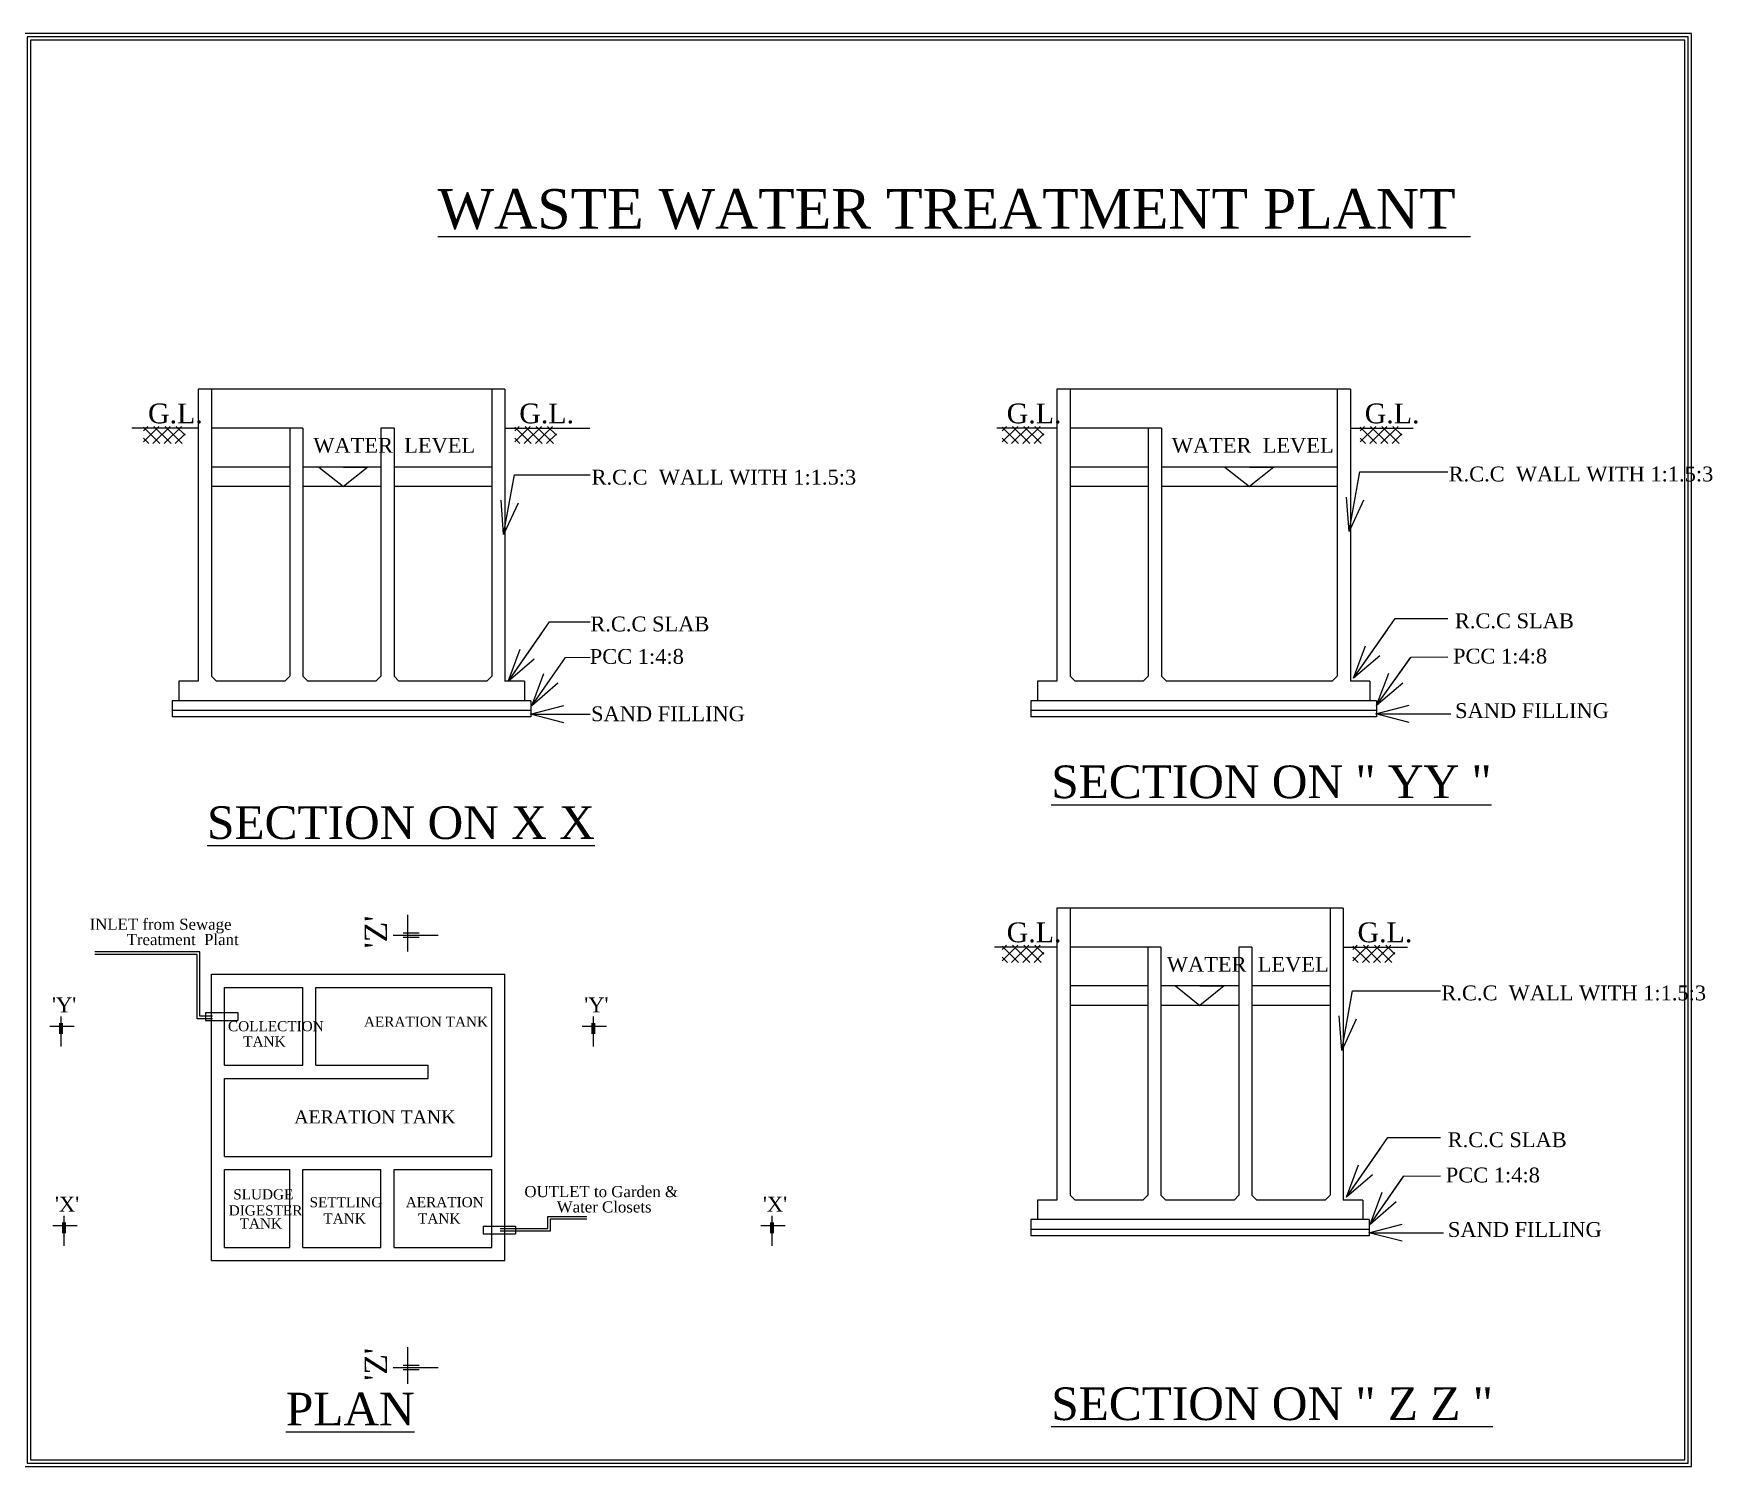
# Model space of a CAD drawing. Header units: metres. Extents: x -121582 to -58867, y 55115 to 110853.
# Drawn here: x -60700.95 to -60672.48, y 55226.81 to 55251.1 of the extents above; entities that cross this region are included whole.
import ezdxf

# ---------------------------------------------------------------- set-up
doc = ezdxf.new("R2010")
doc.units = ezdxf.units.M
doc.layers.add('Layer3', color=156, linetype='Continuous')
doc.layers.add('TEXT', color=111, linetype='Continuous')
doc.styles.add('t12', font='ARIALN.TTF')
doc.styles.add('X', font='times.ttf')
doc.dimstyles.new('d4', dxfattribs={"dimscale": 0, "dimtxt": 9, "dimasz": 4.5, "dimexe": 0.18, "dimexo": 0.0625, "dimgap": 2, "dimtad": 0, "dimlfac": 0.0254, "dimzin": 4, "dimdsep": 46, "dimtxsty": 't12', "dimblk1": 'OBLIQUE', "dimblk2": 'OBLIQUE', "dimsah": 1, "dimcen": 0.09, "dimse1": 1, "dimse2": 1, "dimadec": 0, "dimazin": 0, "dimtfac": 1, "dimtmove": 0, "dimatfit": 3, "dimldrblk": 'OBLIQUE', "dimfxl": 0, "dimtolj": 1, "dimtzin": 0, "dimarcsym": 0})

# ---------------------------------------------------------------- blocks, each defined once
blk = doc.blocks.new('_Oblique')
at = {"color": 0, "linetype": 'ByBlock', "lineweight": -2}
blk.add_line((-0.5, -0.5), (0.5, 0.5), dxfattribs=at)
blk = doc.blocks.new('DGDFG')
h = blk.add_hatch()
h.set_pattern_fill('NET', color=256, scale=15.170242, angle=45, style=0)
h.set_pattern_definition([(45, (267157.1988, 26131.806), (-1.3408726, 1.3408726), []), (135, (267157.1988, 26131.806), (-1.3408726, -1.3408726), [])])
h.paths.add_polyline_path([(267845.15, 26477.6), (267835.15, 26477.6), (267835.15, 26473.47), (267845.15, 26473.47)])
h = blk.add_hatch()
h.set_pattern_fill('NET', color=256, scale=15.170242, angle=45, style=0)
h.set_pattern_definition([(45, (267246.1195, 26131.806), (-1.3408726, 1.3408726), []), (135, (267246.1195, 26131.806), (-1.3408726, -1.3408726), [])])
h.paths.add_polyline_path([(267934.07, 26477.6), (267924.07, 26477.6), (267924.07, 26473.47), (267934.07, 26473.47)])
h = blk.add_hatch()
h.set_pattern_fill('NET', color=256, scale=15.170242, angle=45, style=0)
h.set_pattern_definition([(45, (267362.8823, 26131.806), (-1.3408726, 1.3408726), []), (135, (267362.8823, 26131.806), (-1.3408726, -1.3408726), [])])
h.paths.add_polyline_path([(268050.83, 26477.6), (268040.83, 26477.6), (268040.83, 26473.47), (268050.83, 26473.47)])
h = blk.add_hatch()
h.set_pattern_fill('NET', color=256, scale=15.170242, angle=45, style=0)
h.set_pattern_definition([(45, (267448.6426, 26131.806), (-1.3408726, 1.3408726), []), (135, (267448.6426, 26131.806), (-1.3408726, -1.3408726), [])])
h.paths.add_polyline_path([(268136.59, 26477.6), (268126.59, 26477.6), (268126.59, 26473.47), (268136.59, 26473.47)])
h = blk.add_hatch()
h.set_pattern_fill('NET', color=256, scale=15.170242, angle=45, style=0)
h.set_pattern_definition([(45, (267362.8823, 26007.5382), (-1.3408726, 1.3408726), []), (135, (267362.8823, 26007.5382), (-1.3408726, -1.3408726), [])])
h.paths.add_polyline_path([(268050.83, 26353.33), (268040.83, 26353.33), (268040.83, 26349.2), (268050.83, 26349.2)])
h = blk.add_hatch()
h.set_pattern_fill('NET', color=256, scale=15.170242, angle=45, style=0)
h.set_pattern_definition([(45, (267446.9118, 26007.5382), (-1.3408726, 1.3408726), []), (135, (267446.9118, 26007.5382), (-1.3408726, -1.3408726), [])])
h.paths.add_polyline_path([(268134.86, 26353.33), (268124.86, 26353.33), (268124.86, 26349.2), (268134.86, 26349.2)])
for p, q in [((267848.26, 26486.5), (267848.26, 26416.56)), ((267921.75, 26486.5), (267848.26, 26486.5)), ((267851.43, 26486.5), (267851.43, 26417.74)), ((267918.59, 26486.5), (267918.59, 26417.74)), ((267921.75, 26486.5), (267921.75, 26416.56)), ((268053.95, 26486.5), (268053.95, 26416.56)), ((268124.27, 26486.5), (268053.95, 26486.5)), ((268057.11, 26486.5), (268057.11, 26417.74)), ((268121.11, 26486.5), (268121.11, 26417.74)), ((268124.27, 26486.5), (268124.27, 26416.56)), ((267848.26, 26477.18), (267832.39, 26477.18)), ((267873.35, 26477.18), (267851.43, 26477.18)), ((267870.19, 26477.18), (267870.19, 26417.74)), ((267873.35, 26477.18), (267873.35, 26417.74)), ((267892.02, 26477.18), (267892.02, 26417.74)), ((267895.18, 26477.18), (267892.02, 26477.18)), ((267895.18, 26477.18), (267895.18, 26417.74)), ((267921.75, 26477.18), (267942.07, 26477.18)), ((268053.95, 26477.18), (268039.57, 26477.18)), ((268078.98, 26477.18), (268057.11, 26477.18)), ((268075.82, 26477.18), (268075.82, 26417.74)), ((268078.98, 26477.18), (268078.98, 26417.74)), ((268124.27, 26477.18), (268139.31, 26477.18)), ((267870.19, 26467.85), (267851.43, 26467.85)), ((267892.02, 26467.85), (267873.35, 26467.85)), ((267883.03, 26467.85), (267877.18, 26467.85)), ((267877.18, 26467.85), (267883.03, 26463.19)), ((267883.03, 26467.85), (267888.88, 26467.85)), ((267888.88, 26467.85), (267883.03, 26463.19)), ((267918.59, 26467.85), (267895.18, 26467.85)), ((268075.82, 26467.85), (268057.11, 26467.85)), ((268121.11, 26467.85), (268078.98, 26467.85)), ((268100.05, 26467.85), (268094.19, 26467.85)), ((268094.19, 26467.85), (268100.05, 26463.19)), ((268100.05, 26467.85), (268105.9, 26467.85)), ((268105.9, 26467.85), (268100.05, 26463.19)), ((267870.19, 26463.19), (267851.43, 26463.19)), ((267892.02, 26463.19), (267873.35, 26463.19)), ((267918.59, 26463.19), (267895.18, 26463.19)), ((268075.82, 26463.19), (268057.11, 26463.19)), ((268121.11, 26463.19), (268078.98, 26463.19)), ((267843.6, 26416.56), (267843.6, 26411.89)), ((267848.26, 26416.56), (267843.6, 26416.56)), ((267851.43, 26417.74), (267852.61, 26416.56)), ((267869.01, 26416.56), (267852.61, 26416.56)), ((267870.19, 26417.74), (267869.01, 26416.56)), ((267873.35, 26417.74), (267874.54, 26416.56)), ((267890.83, 26416.56), (267874.54, 26416.56)), ((267892.02, 26417.74), (267890.83, 26416.56)), ((267895.18, 26417.74), (267896.36, 26416.56)), ((267917.4, 26416.56), (267896.36, 26416.56)), ((267918.59, 26417.74), (267917.4, 26416.56)), ((267926.41, 26416.56), (267921.75, 26416.56)), ((267926.41, 26416.56), (267926.41, 26411.89)), ((268049.29, 26416.56), (268049.29, 26411.89)), ((268053.95, 26416.56), (268049.29, 26416.56)), ((268057.11, 26417.74), (268058.29, 26416.56)), ((268074.64, 26416.56), (268058.29, 26416.56)), ((268075.82, 26417.74), (268074.64, 26416.56)), ((268078.98, 26417.74), (268080.17, 26416.56)), ((268119.92, 26416.56), (268080.17, 26416.56)), ((268121.11, 26417.74), (268119.92, 26416.56)), ((268128.93, 26416.56), (268124.27, 26416.56)), ((268128.93, 26416.56), (268128.93, 26411.89)), ((267842.05, 26411.89), (267842.05, 26408.01)), ((267927.96, 26411.89), (267842.05, 26411.89)), ((267927.96, 26411.89), (267927.96, 26408.01)), ((268047.73, 26411.89), (268047.73, 26408.01)), ((268130.49, 26411.89), (268047.73, 26411.89)), ((268130.49, 26411.89), (268130.49, 26408.01)), ((267927.96, 26409.56), (267842.05, 26409.56)), ((267927.96, 26408.01), (267842.05, 26408.01)), ((268130.49, 26409.56), (268047.73, 26409.56)), ((268130.49, 26408.01), (268047.73, 26408.01)), ((267898.51, 26351.82), (267898.51, 26360.59)), ((268053.95, 26362.23), (268053.95, 26292.29)), ((268122.54, 26362.23), (268053.95, 26362.23)), ((268057.11, 26362.23), (268057.11, 26293.47)), ((268119.38, 26362.23), (268119.38, 26293.47)), ((268122.54, 26362.23), (268122.54, 26292.29)), ((267894.96, 26355.78), (267905.74, 26355.78)), ((267897.4, 26356.28), (267901.21, 26356.28)), ((267897.4, 26355.27), (267901.21, 26355.27)), ((268053.95, 26352.91), (268038.98, 26352.91)), ((268078.83, 26352.91), (268057.11, 26352.91)), ((268075.72, 26352.91), (268075.72, 26293.47)), ((268078.83, 26352.91), (268078.83, 26293.47)), ((268097.55, 26352.91), (268097.55, 26293.47)), ((268100.66, 26352.91), (268097.55, 26352.91)), ((268100.66, 26352.91), (268100.66, 26293.47)), ((268122.54, 26352.91), (268137.95, 26352.91)), ((267851.43, 26277.82), (267851.43, 26346.41)), ((267851.43, 26346.41), (267921.75, 26346.41)), ((267921.75, 26277.82), (267921.75, 26346.41)), ((268075.72, 26343.58), (268057.11, 26343.58)), ((268097.55, 26343.58), (268078.83, 26343.58)), ((268088.19, 26343.58), (268082.34, 26343.58)), ((268082.34, 26343.58), (268088.19, 26338.92)), ((268088.19, 26343.58), (268094.04, 26343.58)), ((268094.04, 26343.58), (268088.19, 26338.92)), ((268119.38, 26343.58), (268100.66, 26343.58)), ((267854.59, 26324.58), (267854.59, 26343.25)), ((267854.59, 26343.25), (267873.3, 26343.25)), ((267873.3, 26324.58), (267873.3, 26343.25)), ((267876.46, 26324.58), (267876.46, 26343.25)), ((267876.46, 26343.25), (267918.59, 26343.25)), ((267918.59, 26302.75), (267918.59, 26343.25)), ((267815.36, 26336.28), (267815.36, 26329.09)), ((267850.03, 26337.23), (267857.74, 26337.23)), ((267850.03, 26337.23), (267850.03, 26335.35)), ((267850.03, 26335.35), (267857.74, 26335.35)), ((267855.76, 26337.23), (267855.76, 26337.23)), ((267857.74, 26337.23), (267857.74, 26335.35)), ((267942.85, 26336.28), (267942.85, 26329.09)), ((268075.72, 26338.92), (268057.11, 26338.92)), ((268097.55, 26338.92), (268078.83, 26338.92)), ((268119.38, 26338.92), (268100.66, 26338.92)), ((267812.72, 26333.92), (267818.57, 26333.92)), ((267815.02, 26334.65), (267815.02, 26332.11)), ((267815.7, 26334.65), (267815.7, 26332.11)), ((267940.21, 26333.92), (267946.06, 26333.92)), ((267942.52, 26334.65), (267942.52, 26332.11)), ((267943.19, 26334.65), (267943.19, 26332.11)), ((267854.59, 26324.58), (267873.3, 26324.58)), ((267876.46, 26324.58), (267903.34, 26324.58)), ((267903.34, 26321.42), (267903.34, 26324.58)), ((267854.59, 26302.75), (267854.59, 26321.42)), ((267854.59, 26321.42), (267903.34, 26321.42)), ((267854.59, 26302.75), (267918.59, 26302.75)), ((267854.59, 26280.93), (267854.59, 26299.59)), ((267854.59, 26299.59), (267870.19, 26299.59)), ((267870.19, 26280.93), (267870.19, 26299.59)), ((267873.35, 26280.93), (267873.35, 26299.59)), ((267873.35, 26299.59), (267892.02, 26299.59)), ((267892.02, 26280.93), (267892.02, 26299.59)), ((267895.18, 26280.93), (267895.18, 26299.59)), ((267895.18, 26299.59), (267918.59, 26299.59)), ((267918.59, 26280.93), (267918.59, 26299.59)), ((268049.29, 26292.29), (268049.29, 26287.63)), ((268053.95, 26292.29), (268049.29, 26292.29)), ((268057.11, 26293.47), (268058.29, 26292.29)), ((268074.54, 26292.29), (268058.29, 26292.29)), ((268075.72, 26293.47), (268074.54, 26292.29)), ((268078.83, 26293.47), (268080.02, 26292.29)), ((268096.37, 26292.29), (268080.02, 26292.29)), ((268097.55, 26293.47), (268096.37, 26292.29)), ((268100.66, 26293.47), (268101.84, 26292.29)), ((268118.19, 26292.29), (268101.84, 26292.29)), ((268119.38, 26293.47), (268118.19, 26292.29)), ((268127.2, 26292.29), (268122.54, 26292.29)), ((268127.2, 26292.29), (268127.2, 26287.63)), ((267816.07, 26288.57), (267816.07, 26281.38)), ((267932.04, 26285.51), (267932.04, 26288.4)), ((267932.04, 26288.4), (267941.36, 26288.4)), ((267932.63, 26284.91), (267932.63, 26287.81)), ((267932.63, 26287.81), (267941.36, 26287.81)), ((267985.65, 26288.57), (267985.65, 26281.38)), ((268047.73, 26287.63), (268047.73, 26283.74)), ((268128.76, 26287.63), (268047.73, 26287.63)), ((268128.76, 26287.63), (268128.76, 26283.74)), ((267813.43, 26286.2), (267819.28, 26286.2)), ((267815.74, 26286.94), (267815.74, 26284.4)), ((267816.41, 26286.94), (267816.41, 26284.4)), ((267916.55, 26286.08), (267924.26, 26286.08)), ((267916.55, 26286.08), (267916.55, 26284.2)), ((267916.55, 26286.08), (267924.26, 26286.08)), ((267916.55, 26286.08), (267916.55, 26284.2)), ((267916.55, 26284.2), (267924.26, 26284.2)), ((267916.55, 26284.2), (267924.26, 26284.2)), ((267920.62, 26285.51), (267932.04, 26285.51)), ((267920.62, 26285.51), (267932.04, 26285.51)), ((267920.62, 26284.91), (267932.63, 26284.91)), ((267920.62, 26284.91), (267932.63, 26284.91)), ((267922.28, 26286.08), (267922.28, 26286.08)), ((267922.28, 26286.08), (267922.28, 26286.08)), ((267924.26, 26286.08), (267924.26, 26284.2)), ((267924.26, 26286.08), (267924.26, 26284.2)), ((267983.01, 26286.2), (267988.86, 26286.2)), ((267985.31, 26286.94), (267985.31, 26284.4)), ((267985.98, 26286.94), (267985.98, 26284.4)), ((268128.76, 26285.3), (268047.73, 26285.3)), ((268128.76, 26283.74), (268047.73, 26283.74)), ((267854.59, 26280.93), (267870.19, 26280.93)), ((267873.35, 26280.93), (267892.02, 26280.93)), ((267895.18, 26280.93), (267918.59, 26280.93)), ((267851.43, 26277.82), (267921.75, 26277.82)), ((267898.51, 26248.28), (267898.51, 26257.06)), ((267894.96, 26252.25), (267905.74, 26252.25)), ((267897.4, 26252.75), (267901.21, 26252.75)), ((267897.4, 26251.74), (267901.21, 26251.74))]:
    blk.add_line(p, q)
for points in [[(268205.95, 26571.66), (267806.51, 26571.66), (267806.51, 26228.53), (268205.95, 26228.53)], [(268205.16, 26570.87), (267807.3, 26570.87), (267807.3, 26229.32), (268205.16, 26229.32)], [(268204.37, 26570.08), (267808.09, 26570.08), (267808.09, 26230.11), (268204.37, 26230.11)]]:
    blk.add_lwpolyline(points, close=True)
for points in [[(267851.69, 26336.33), (267848.64, 26336.33), (267848.64, 26351.74), (267823.51, 26351.74)], [(267851.69, 26335.74), (267848.05, 26335.74), (267848.05, 26351.15), (267823.51, 26351.15)]]:
    blk.add_lwpolyline(points)
at = {"style": 'X'}
for s, height, p in [('G.L.', 4.741, (267836.24, 26478.32)), ('G.L.', 4.741, (267925.16, 26478.32)), ('G.L.', 4.741, (268041.92, 26478.32)), ('G.L.', 4.741, (268127.68, 26478.32)), ('WATER  LEVEL', 3.5555, (267875.84, 26471.26)), ('WATER  LEVEL', 3.5555, (268081.47, 26471.26)), ('R.C.C  WALL WITH 1:1.5:3', 3.5555, (267942.48, 26463.65)), ('R.C.C  WALL WITH 1:1.5:3', 3.5555, (268147.78, 26464.41)), ('R.C.C SLAB', 3.556, (267942.2, 26428.49)), ('R.C.C SLAB', 3.556, (268149.28, 26429.25)), ('PCC 1:4:8', 3.556, (267942.06, 26420.72)), ('PCC 1:4:8', 3.556, (268148.83, 26420.8)), ('SAND FILLING', 3.5555, (267942.37, 26406.99)), ('SAND FILLING', 3.5555, (268149.33, 26407.75)), ('%%USECTION ON " YY "', 7.8222, (268052.59, 26388.56)), ('%%USECTION ON X X', 7.8222, (267850.38, 26378.79)), ('INLET from Sewage', 2.6666, (267822.25, 26357.04)), ('Treatment  Plant', 2.6666, (267831.12, 26353.37)), ('G.L.', 4.741, (268041.92, 26354.05)), ('G.L.', 4.741, (268125.95, 26354.05)), ('WATER  LEVEL', 3.5555, (268080.28, 26346.99)), ('R.C.C  WALL WITH 1:1.5:3', 3.5555, (268146.05, 26340.14)), ("'Y'", 3.556, (267813.24, 26337.27)), ("'Y'", 3.556, (267940.73, 26337.27)), ('AERATION TANK', 2.419, (267887.96, 26333.81)), ('COLLECTION', 2.419, (267855.4, 26332.74)), ('TANK', 2.419, (267859.05, 26329.08)), ('AERATION TANK', 3.1447, (267871.26, 26310.65)), ('R.C.C SLAB', 3.556, (268147.55, 26304.98)), ('PCC 1:4:8', 3.556, (268147.1, 26296.54)), ('OUTLET to Garden &', 2.6666, (267926.4, 26293.01)), ("'X'", 3.556, (267813.95, 26289.55)), ('SLUDGE ', 2.419, (267856.65, 26292.47)), ('SETTLING', 2.419, (267874.94, 26290.58)), ('AERATION', 2.419, (267897.98, 26290.6)), ('Water Closets', 2.6666, (267934.15, 26289.34)), ("'X'", 3.556, (267983.53, 26289.55)), ('DIGESTER', 2.419, (267855.57, 26288.62)), ('TANK', 2.419, (267858.19, 26285.49)), ('TANK', 2.419, (267878.26, 26286.68)), ('TANK', 2.419, (267900.93, 26286.68)), ('SAND FILLING', 3.5555, (268147.6, 26283.48))]:
    blk.add_text(s, height=height, dxfattribs=at).set_placement(p)
for p in [(267893.48, 26352.59), (267893.48, 26249.06)]:
    blk.add_text("'Z'", height=5.333, rotation=90, dxfattribs=at).set_placement(p)
at = {"layer": 'Layer3', "color": 8, "style": 'X'}
blk.add_text('%%UWASTE WATER TREATMENT PLANT ', height=9.4814, dxfattribs=at).set_placement((267905.64, 26524.94))
at = {"layer": 'TEXT', "color": 8, "style": 'X'}
for s, height, p in [('%%USECTION ON " Z Z "', 7.8222, (268052.59, 26239.63)), ('%%UPLAN', 7.822, (267869.26, 26238.35))]:
    blk.add_text(s, height=height, dxfattribs=at).set_placement(p)
for points in [[(267921.43, 26451.66), (267923.99, 26465.95), (267942.18, 26465.95)], [(268123.95, 26452.42), (268126.51, 26466.71), (268147.57, 26466.71)], [(267922.5, 26416.5), (267932.45, 26430.79), (267942.18, 26430.79)], [(268125.03, 26417.26), (268134.97, 26431.55), (268147.57, 26431.55)], [(267928.16, 26410.68), (267936.23, 26422.26), (267942.18, 26422.29)], [(268130.49, 26410.75), (268138.75, 26422.33), (268147.57, 26422.39)], [(267927.84, 26408.7), (267942.18, 26408.7)], [(268130.36, 26408.77), (268148.3, 26408.77)], [(268122.22, 26328.15), (268124.78, 26342.44), (268145.84, 26342.44)], [(268123.3, 26292.99), (268133.24, 26307.28), (268145.84, 26307.28)], [(268128.96, 26286.48), (268137.02, 26298.06), (268145.84, 26298.13)], [(268128.63, 26284.5), (268146.57, 26284.5)]]:
    blk.add_leader(points, dimstyle='d4', override={"dimscale": 1, "dimasz": 8, "dimldrblk": 'Open30'})

msp = doc.modelspace()

# ---------------------------------------------------------------- block references
at = {"extrusion": (3.41119e-05, 2.3009e-12, 1), "xscale": 0.0707895267060853, "yscale": 0.0707895267060853, "zscale": 0.0707895267060853, "rotation": 359.9999050620596}
msp.add_blockref('DGDFG', (-79659.015, 53370.137, -2.07), dxfattribs=at)

doc.saveas('drawing.dxf')
